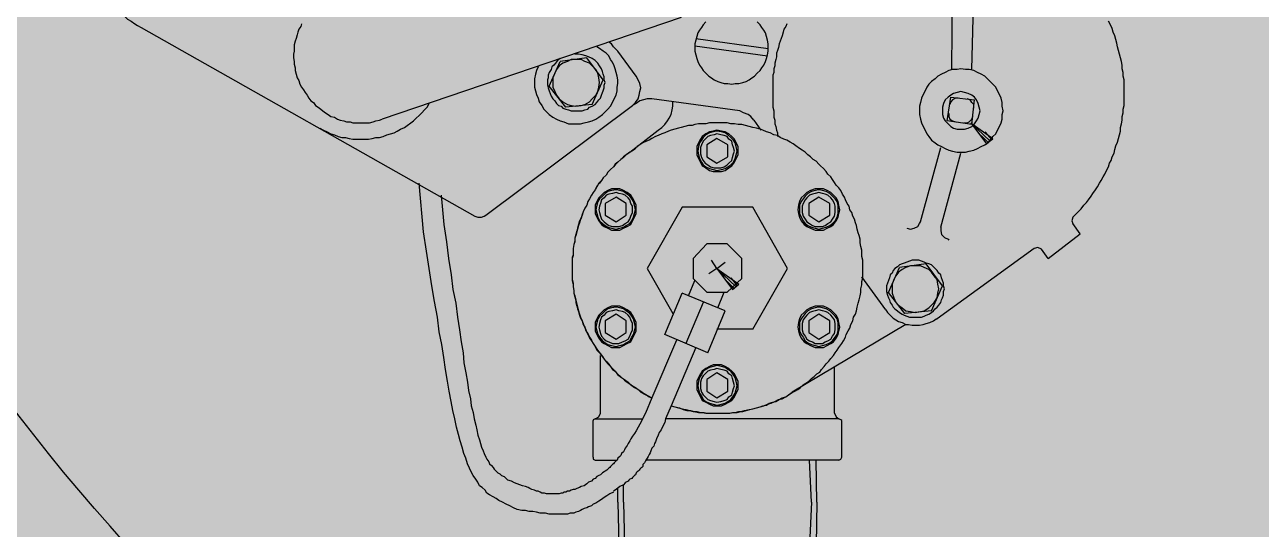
# Model space of a CAD drawing. Header units: millimetres. Extents: x -58335 to 291665, y -66693 to 213307.
# Drawn here: x 190890.7 to 191180.4, y 146300.8 to 146419.1 of the extents above; entities that cross this region are included whole.
import ezdxf

# ---------------------------------------------------------------- set-up
doc = ezdxf.new("R2010")
doc.units = ezdxf.units.MM
doc.header["$LTSCALE"] = 1000
doc.layers.add('X-SITE$0$-MY-녹지', color=254, linetype='Continuous')
doc.layers.add('X-SITE$0$P', color=2, linetype='Continuous')
doc.layers.add('X-SITE$0$A-ETC-기계 NOPLOT', color=163, linetype='Continuous', plot=False)
pattern_1 = [(0, (-29382.5, 14650.24), (317.5, 317.5), [158.75, -476.25]), (90, (-29303.13, 14570.87), (-317.5, 317.5), [158.75, -476.25])]

# ---------------------------------------------------------------- blocks, each defined once
blk = doc.blocks.new('X-SITE$0$240910_L-1F')
at = {"layer": 'X-SITE$0$-MY-녹지'}
h = blk.add_hatch(dxfattribs=at)
h.set_pattern_fill('CROSS', color=256, scale=50, style=2)
h.set_pattern_definition(pattern_1)
edge = h.paths.add_edge_path()
edge.add_arc((65971.07, 168205.25), 1850, 147.2795, 178.45248)
edge.add_line((64121.74, 168255.22), (153371.07, 168255.22))
edge.add_line((153371.07, 168255.22), (153371.07, 125655.26))
edge.add_line((153371.07, 125655.26), (167000, 125655.26))
edge.add_line((167000, 125655.26), (167000, 169179.4))
edge.add_line((167000, 169179.4), (166974.16, 169205.24))
edge.add_line((166974.16, 169205.24), (64414.63, 169205.26))
h = blk.add_hatch(dxfattribs=at)
h.set_pattern_fill('CROSS', color=256, scale=50, style=2)
h.set_pattern_definition(pattern_1)
edge = h.paths.add_edge_path()
edge.add_arc((65971.07, 168205.25), 1850, 147.2795, 157.76624)
edge.add_line((64258.62, 168905.27), (64971.07, 168905.27))
edge.add_line((64971.07, 168905.27), (64971.07, 168255.22))
edge.add_line((64971.07, 168255.22), (153371.07, 168255.22))
edge.add_line((153371.07, 168255.22), (153371.07, 125655.26))
edge.add_line((153371.07, 125655.26), (167000, 125655.26))
edge.add_line((167000, 125655.26), (167000, 169179.4))
edge.add_line((167000, 169179.4), (166974.16, 169205.24))
edge.add_line((166974.16, 169205.24), (64414.63, 169205.26))
blk = doc.blocks.new('X-SITE$0$punp')
at = {"layer": 'X-SITE$0$P', "color": 0, "linetype": 'Continuous'}
for points in [[(922805.92, 135460.16), (922804.72, 135459.27), (922803.83, 135458.67), (922802.93, 135457.77), (922802.04, 135456.88), (922801.14, 135455.69), (922800.25, 135454.79), (922799.35, 135453.9), (922798.46, 135453), (922797.56, 135451.81), (922796.67, 135450.91), (922796.07, 135449.72), (922795.17, 135448.82), (922794.58, 135447.63), (922793.68, 135446.44), (922793.08, 135445.54), (922792.49, 135444.35)], [(922792.49, 135444.35), (922731.02, 135335.73)], [(922793.68, 135392.13), (922792.79, 135392.42), (922791.89, 135393.02), (922791, 135393.32), (922790.1, 135393.62), (922788.91, 135393.92), (922788.01, 135394.21), (922786.82, 135394.51), (922785.92, 135394.51), (922784.73, 135394.51), (922783.83, 135394.81), (922782.64, 135394.81), (922781.45, 135394.51), (922780.55, 135394.51), (922779.36, 135394.21), (922778.46, 135394.21), (922777.27, 135393.92), (922776.08, 135393.62), (922775.18, 135393.02), (922773.99, 135392.72), (922773.09, 135392.13), (922772.2, 135391.53), (922771.3, 135390.93), (922770.41, 135390.34), (922769.51, 135389.74), (922768.62, 135389.14), (922768.02, 135388.25), (922767.12, 135387.65), (922766.53, 135386.75), (922765.93, 135385.86), (922765.33, 135385.26), (922764.74, 135384.37), (922764.14, 135383.47), (922763.54, 135382.58), (922763.24, 135381.38), (922762.65, 135380.49), (922762.35, 135379.59), (922762.05, 135378.4), (922761.75, 135377.5), (922761.75, 135376.31), (922761.45, 135375.41), (922761.45, 135374.22), (922761.45, 135373.33), (922761.45, 135372.13), (922761.45, 135371.24), (922761.45, 135370.04), (922761.75, 135368.85), (922762.05, 135367.95), (922762.35, 135366.76), (922762.65, 135365.87)], [(922759.66, 135386.16), (922759.07, 135384.96), (922758.47, 135383.77), (922757.87, 135382.58), (922757.57, 135381.38), (922756.98, 135380.19), (922756.68, 135379), (922756.68, 135377.8), (922756.38, 135376.61), (922756.08, 135375.41), (922756.08, 135373.92), (922756.08, 135372.73), (922756.08, 135371.54), (922756.08, 135370.34), (922756.38, 135369.15), (922756.68, 135367.95), (922756.68, 135366.76), (922756.98, 135365.57), (922757.57, 135364.37), (922757.87, 135363.18), (922758.17, 135361.99), (922758.77, 135361.09), (922759.37, 135359.9), (922759.96, 135358.7), (922760.56, 135357.81), (922761.45, 135356.62), (922762.05, 135355.72), (922762.95, 135354.83), (922763.84, 135353.93), (922764.74, 135353.03), (922765.63, 135352.14), (922766.53, 135351.24), (922767.72, 135350.65)], [(922795.77, 135268.59), (922762.65, 135365.87)], [(922708.34, 135349.75), (922714.01, 135350.65)], [(922714.01, 135350.65), (922719.68, 135351.54)], [(922719.68, 135351.54), (922725.94, 135352.44)], [(922725.94, 135352.44), (922741.76, 135353.93)], [(922685.06, 135345.87), (922689.24, 135346.47)], [(922689.24, 135346.47), (922693.42, 135347.36)], [(922693.42, 135347.36), (922698.19, 135347.96)], [(922698.19, 135347.96), (922703.27, 135348.86)], [(922703.27, 135348.86), (922708.34, 135349.75)], [(922737.88, 135346.77), (922728.33, 135345.87)], [(922662.38, 135341.7), (922665.07, 135342.29)], [(922665.07, 135342.29), (922667.76, 135342.89)], [(922667.76, 135342.89), (922670.74, 135343.49)], [(922670.74, 135343.49), (922674.02, 135344.08)], [(922674.02, 135344.08), (922677.3, 135344.68)], [(922677.3, 135344.68), (922681.18, 135345.28)], [(922681.18, 135345.28), (922685.06, 135345.87)], [(922702.67, 135341.99), (922698.19, 135341.4)], [(922707.14, 135342.89), (922702.67, 135341.99)], [(922711.92, 135343.49), (922707.14, 135342.89)], [(922717.29, 135344.38), (922711.92, 135343.49)], [(922722.66, 135344.98), (922717.29, 135344.38)], [(922728.33, 135345.87), (922722.66, 135344.98)], [(922648.96, 135337.52), (922650.45, 135338.11)], [(922650.45, 135338.11), (922652.24, 135338.71)], [(922652.24, 135338.71), (922653.73, 135339.31)], [(922653.73, 135339.31), (922655.82, 135339.9)], [(922655.82, 135339.9), (922657.91, 135340.5)], [(922657.91, 135340.5), (922660, 135341.1)], [(922660, 135341.1), (922662.38, 135341.7)], [(922677.01, 135338.11), (922674.32, 135337.82)], [(922679.99, 135338.71), (922677.01, 135338.11)], [(922683.27, 135339.31), (922679.99, 135338.71)], [(922686.55, 135339.61), (922683.27, 135339.31)], [(922690.14, 135340.2), (922686.55, 135339.61)], [(922694.01, 135340.8), (922690.14, 135340.2)], [(922698.19, 135341.4), (922694.01, 135340.8)], [(922642.69, 135333.34), (922643.29, 135334.24)], [(922643.29, 135334.24), (922644.48, 135334.83)], [(922644.48, 135334.83), (922645.37, 135335.43)], [(922645.37, 135335.43), (922646.57, 135336.32)], [(922646.57, 135336.32), (922647.76, 135336.92)], [(922647.76, 135336.92), (922648.96, 135337.52)], [(922657.01, 135333.94), (922655.82, 135333.64)], [(922658.21, 135334.24), (922657.01, 135333.94)], [(922659.7, 135334.83), (922658.21, 135334.24)], [(922661.49, 135335.13), (922659.7, 135334.83)], [(922662.98, 135335.43), (922661.49, 135335.13)], [(922665.07, 135336.03), (922662.98, 135335.43)], [(922667.16, 135336.32), (922665.07, 135336.03)], [(922669.25, 135336.92), (922667.16, 135336.32)], [(922671.63, 135337.22), (922669.25, 135336.92)], [(922674.32, 135337.82), (922671.63, 135337.22)], [(922731.02, 135335.73), (922730.72, 135334.83), (922730.72, 135333.64), (922731.02, 135332.74), (922731.32, 135332.15)], [(922639.71, 135329.76), (922640.3, 135330.95)], [(922640.3, 135330.95), (922640.9, 135331.85)], [(922640.9, 135331.85), (922641.79, 135332.44)], [(922641.79, 135332.44), (922642.69, 135333.34)], [(922649.85, 135330.36), (922649.25, 135329.76)], [(922650.45, 135330.95), (922649.85, 135330.36)], [(922651.04, 135331.25), (922650.45, 135330.95)], [(922651.94, 135331.85), (922651.04, 135331.25)], [(922652.54, 135332.15), (922651.94, 135331.85)], [(922653.73, 135332.74), (922652.54, 135332.15)], [(922654.63, 135333.04), (922653.73, 135332.74)], [(922655.82, 135333.64), (922654.63, 135333.04)], [(922731.32, 135332.15), (922767.12, 135284.4)], [(922637.32, 135325.58), (922637.91, 135326.78)], [(922637.91, 135326.78), (922638.51, 135327.97)], [(922638.51, 135327.97), (922639.11, 135328.86)], [(922639.11, 135328.86), (922639.71, 135329.76)], [(922646.27, 135326.18), (922645.67, 135325.58)], [(922646.57, 135327.07), (922646.27, 135326.18)], [(922647.17, 135327.67), (922646.57, 135327.07)], [(922647.46, 135328.27), (922647.17, 135327.67)], [(922648.06, 135328.86), (922647.46, 135328.27)], [(922648.66, 135329.46), (922648.06, 135328.86)], [(922649.25, 135329.76), (922648.66, 135329.46)], [(922635.23, 135320.51), (922635.53, 135322)], [(922635.53, 135322), (922636.12, 135323.19)], [(922636.12, 135323.19), (922636.72, 135324.39)], [(922636.72, 135324.39), (922637.32, 135325.58)], [(922643.58, 135321.11), (922643.88, 135322)], [(922643.88, 135322), (922644.18, 135322.9)], [(922644.18, 135322.9), (922644.78, 135323.79)], [(922644.78, 135323.79), (922645.08, 135324.98)], [(922645.67, 135325.58), (922645.08, 135324.98)], [(922634.93, 135318.12), (922635.23, 135319.31)], [(922634.93, 135316.93), (922634.93, 135318.12)], [(922635.23, 135319.31), (922635.23, 135320.51)], [(922642.39, 135317.82), (922642.69, 135318.42)], [(922642.69, 135318.42), (922642.99, 135319.31)], [(922642.99, 135319.31), (922643.29, 135320.21)], [(922643.29, 135320.21), (922643.58, 135321.11)], [(922634.33, 135314.54), (922634.63, 135315.73)], [(922634.33, 135313.65), (922634.33, 135314.54)], [(922634.63, 135315.73), (922634.93, 135316.93)], [(922640.9, 135313.94), (922641.2, 135314.54)], [(922640.9, 135313.65), (922640.9, 135313.94)], [(922641.2, 135314.54), (922641.5, 135315.14)], [(922641.5, 135315.73), (922641.79, 135316.33)], [(922641.5, 135315.14), (922641.5, 135315.73)], [(922641.79, 135316.33), (922642.09, 135317.23)], [(922642.09, 135317.23), (922642.39, 135317.82)], [(922779.66, 135315.14), (922778.46, 135315.73), (922777.27, 135316.03), (922775.78, 135316.33), (922774.58, 135316.33), (922773.09, 135316.33), (922771.9, 135316.03), (922770.7, 135315.73), (922769.51, 135315.14), (922768.32, 135314.84), (922767.12, 135313.94), (922765.93, 135313.35), (922765.03, 135312.45), (922764.14, 135311.56), (922763.24, 135310.36), (922762.65, 135309.17), (922762.05, 135307.98), (922761.75, 135306.78), (922761.16, 135305.29), (922761.16, 135304.1), (922761.16, 135302.6), (922761.16, 135301.41), (922761.45, 135300.22), (922761.75, 135298.73), (922762.05, 135297.53), (922762.65, 135296.34), (922763.24, 135295.44), (922764.14, 135294.25), (922765.03, 135293.35), (922765.93, 135292.46), (922766.83, 135291.56), (922768.02, 135290.97), (922769.21, 135290.37), (922770.41, 135289.77), (922771.9, 135289.47), (922773.09, 135289.47), (922774.29, 135289.18), (922775.48, 135289.18), (922776.67, 135289.47), (922777.87, 135289.77), (922779.06, 135290.07), (922779.96, 135290.37), (922781.15, 135290.97), (922782.04, 135291.56), (922783.24, 135292.16), (922784.13, 135293.06), (922784.73, 135293.95), (922785.62, 135295.14), (922786.22, 135296.04)], [(922634.04, 135311.56), (922634.33, 135312.75)], [(922634.04, 135310.66), (922634.04, 135311.56)], [(922634.04, 135310.06), (922634.04, 135310.66)], [(922634.04, 135309.17), (922634.04, 135310.06)], [(922634.33, 135312.75), (922634.33, 135313.65)], [(922640.6, 135312.45), (922640.9, 135313.05)], [(922640.6, 135311.85), (922640.6, 135312.45)], [(922640.6, 135311.56), (922640.6, 135311.85)], [(922640.6, 135310.96), (922640.6, 135311.56)], [(922640.6, 135310.66), (922640.6, 135310.96)], [(922640.6, 135310.06), (922640.6, 135310.66)], [(922640.6, 135309.77), (922640.6, 135310.06)], [(922640.9, 135313.05), (922640.9, 135313.65)], [(922782.34, 135307.98), (922781.75, 135308.87), (922780.85, 135309.47), (922780.25, 135310.06), (922779.66, 135310.66), (922778.76, 135310.96), (922777.87, 135311.56), (922776.97, 135311.85), (922776.08, 135311.85), (922775.48, 135312.15), (922774.58, 135312.15), (922773.69, 135312.15), (922772.79, 135311.85), (922771.9, 135311.56), (922771, 135311.26), (922770.11, 135310.96), (922769.21, 135310.36), (922768.62, 135309.77), (922767.72, 135309.17), (922767.12, 135308.57), (922766.83, 135307.68), (922766.23, 135307.08), (922765.93, 135306.19), (922765.63, 135305.29), (922765.33, 135304.39), (922765.33, 135303.5), (922765.33, 135302.6), (922765.33, 135301.71), (922765.33, 135300.81), (922765.63, 135299.92), (922765.93, 135299.02), (922766.53, 135298.43), (922766.83, 135297.53), (922767.42, 135296.64), (922768.02, 135296.04), (922768.91, 135295.44), (922769.51, 135294.85), (922770.41, 135294.55), (922771.3, 135294.25), (922771.9, 135293.95), (922772.79, 135293.65), (922773.69, 135293.65), (922774.58, 135293.35), (922775.48, 135293.65), (922776.37, 135293.65), (922777.27, 135293.95), (922778.16, 135294.25), (922779.06, 135294.55), (922779.96, 135295.14), (922780.85, 135295.74), (922781.75, 135296.64), (922782.34, 135297.53), (922782.94, 135298.73), (922783.24, 135299.62), (922783.54, 135300.81), (922783.83, 135302.01), (922783.83, 135303.2)], [(922766.53, 135306.19), (922773.39, 135311.56)], [(922766.83, 135302.9), (922767.12, 135301.11), (922767.42, 135299.92), (922768.32, 135298.43), (922769.21, 135297.53), (922770.41, 135296.34), (922771.6, 135295.74), (922773.09, 135295.44), (922774.58, 135295.14), (922776.08, 135295.44), (922777.57, 135295.74), (922778.76, 135296.34), (922779.96, 135297.53), (922780.85, 135298.43), (922781.45, 135299.92), (922782.04, 135301.11), (922782.04, 135302.9), (922782.04, 135304.39), (922781.45, 135305.59), (922780.85, 135307.08), (922779.96, 135308.27), (922778.76, 135309.17), (922777.57, 135309.77), (922776.08, 135310.36), (922774.58, 135310.36), (922773.09, 135310.36), (922771.6, 135309.77), (922770.41, 135309.17), (922769.21, 135308.27), (922768.32, 135307.08), (922767.42, 135305.59), (922767.12, 135304.39), (922766.83, 135302.9)], [(922773.39, 135311.56), (922781.45, 135307.98)], [(922634.04, 135308.27), (922634.04, 135309.17)], [(922634.04, 135307.68), (922634.04, 135308.27)], [(922634.04, 135306.78), (922634.04, 135307.68)], [(922634.04, 135306.19), (922634.04, 135306.78)], [(922634.04, 135305.59), (922634.04, 135306.19)], [(922640.6, 135309.17), (922640.6, 135309.77)], [(922640.6, 135308.57), (922640.6, 135309.17)], [(922640.6, 135308.27), (922640.6, 135308.57)], [(922640.9, 135307.68), (922640.6, 135308.27)], [(922640.9, 135307.08), (922640.9, 135307.68)], [(922641.2, 135306.78), (922640.9, 135307.08)], [(922641.2, 135306.19), (922641.2, 135306.78)], [(922641.5, 135305.59), (922641.2, 135306.19)], [(922767.42, 135297.53), (922766.53, 135306.19)], [(922782.64, 135299.32), (922781.45, 135307.98)], [(922634.33, 135304.69), (922634.04, 135305.59)], [(922634.33, 135304.1), (922634.33, 135304.69)], [(922634.33, 135303.5), (922634.33, 135304.1)], [(922634.63, 135302.9), (922634.33, 135303.5)], [(922634.93, 135302.01), (922634.63, 135302.9)], [(922635.23, 135301.41), (922634.93, 135302.01)], [(922641.5, 135304.99), (922641.5, 135305.59)], [(922641.79, 135304.39), (922641.5, 135304.99)], [(922642.09, 135303.8), (922641.79, 135304.39)], [(922642.09, 135303.2), (922642.09, 135303.8)], [(922642.39, 135302.6), (922642.09, 135303.2)], [(922642.69, 135301.71), (922642.39, 135302.6)], [(922669.25, 135271.87), (922668.95, 135270.68), (922668.65, 135269.48), (922668.35, 135268.29), (922668.05, 135267.09), (922667.76, 135265.9), (922667.46, 135264.71), (922667.46, 135263.51), (922667.16, 135262.32), (922667.16, 135261.13), (922666.86, 135260.23), (922666.86, 135259.04), (922666.86, 135257.84), (922666.86, 135256.65), (922666.86, 135255.46), (922666.86, 135254.26), (922666.86, 135253.07), (922667.16, 135251.88), (922667.16, 135250.98), (922667.46, 135249.79), (922667.46, 135248.59), (922667.76, 135247.4), (922668.05, 135246.21), (922668.35, 135245.31), (922668.65, 135244.12), (922668.95, 135242.92), (922669.25, 135242.03), (922669.55, 135240.83), (922670.14, 135239.94), (922670.44, 135238.75), (922670.74, 135237.85), (922671.34, 135236.66), (922671.93, 135235.76), (922672.23, 135234.57), (922672.83, 135233.67), (922673.42, 135232.78), (922674.02, 135231.58), (922674.62, 135230.69), (922675.22, 135229.79), (922676.11, 135228.9), (922676.71, 135228), (922677.3, 135227.11), (922678.2, 135226.21), (922678.8, 135225.32), (922679.69, 135224.42), (922680.29, 135223.53), (922681.18, 135222.93), (922682.08, 135222.04), (922682.97, 135221.44), (922683.87, 135220.54), (922684.76, 135219.95), (922685.66, 135219.05), (922686.55, 135218.45), (922687.45, 135217.86), (922688.34, 135217.26), (922689.54, 135216.37), (922690.43, 135215.77), (922691.63, 135215.17), (922692.52, 135214.87), (922693.72, 135214.28), (922694.61, 135213.68), (922695.81, 135213.38), (922697, 135212.78), (922698.19, 135212.49), (922699.09, 135211.89), (922700.28, 135211.59), (922701.47, 135211.29), (922702.67, 135210.99), (922703.86, 135210.7), (922705.06, 135210.4), (922706.25, 135210.1), (922707.44, 135210.1), (922708.64, 135209.8), (922709.83, 135209.8), (922711.02, 135209.5), (922711.92, 135209.5), (922713.11, 135209.5), (922714.31, 135209.5), (922715.5, 135209.5), (922716.69, 135209.5), (922717.89, 135209.8), (922719.08, 135209.8), (922719.98, 135209.8), (922721.17, 135210.1), (922722.36, 135210.4), (922723.56, 135210.4), (922724.75, 135210.7), (922725.65, 135210.99), (922726.84, 135211.29), (922728.03, 135211.59), (922728.93, 135211.89), (922730.12, 135212.19), (922731.02, 135212.78), (922732.21, 135213.08), (922733.11, 135213.68), (922734.3, 135213.98), (922735.19, 135214.58), (922736.39, 135215.17), (922737.28, 135215.47), (922738.18, 135216.07), (922739.37, 135216.66), (922740.27, 135217.26), (922741.16, 135218.16), (922742.06, 135218.75), (922742.95, 135219.35), (922743.85, 135219.95), (922744.74, 135220.84), (922745.64, 135221.44), (922746.53, 135222.33), (922747.43, 135223.23), (922748.03, 135223.83), (922748.92, 135224.72), (922749.52, 135225.62), (922750.41, 135226.51), (922751.01, 135227.41), (922751.91, 135228.3), (922752.5, 135229.2), (922753.1, 135230.09), (922753.99, 135231.29), (922754.59, 135232.18), (922755.19, 135233.08), (922755.78, 135234.27), (922756.08, 135235.16), (922756.68, 135236.36), (922757.28, 135237.25), (922757.57, 135238.45), (922758.17, 135239.64), (922758.47, 135240.83), (922759.07, 135242.03), (922759.37, 135242.92), (922759.66, 135244.12), (922759.96, 135245.31), (922760.26, 135246.5), (922760.56, 135247.7), (922760.86, 135248.89), (922760.86, 135250.09), (922761.16, 135251.28), (922761.16, 135252.47), (922761.45, 135253.67), (922761.45, 135254.86), (922761.45, 135256.05), (922761.45, 135256.95), (922761.45, 135258.14), (922761.45, 135259.34), (922761.16, 135260.53), (922761.16, 135261.72), (922761.16, 135262.92), (922760.86, 135264.11), (922760.56, 135265.01), (922760.56, 135266.2), (922760.26, 135267.39), (922759.96, 135268.59), (922759.66, 135269.48), (922759.37, 135270.68), (922759.07, 135271.87), (922758.77, 135272.76), (922758.17, 135273.96), (922757.87, 135274.85), (922757.28, 135276.05), (922756.98, 135276.94), (922756.38, 135278.14), (922755.78, 135279.03), (922755.49, 135279.93), (922754.89, 135281.12), (922754.29, 135282.01), (922753.7, 135282.91), (922752.8, 135283.8), (922752.2, 135284.7), (922751.61, 135285.6), (922751.01, 135286.49), (922750.11, 135287.39), (922749.52, 135288.28), (922748.62, 135289.18), (922747.73, 135290.07), (922747.13, 135290.67), (922746.24, 135291.56), (922745.34, 135292.46), (922744.44, 135293.06), (922743.55, 135293.95), (922742.65, 135294.55), (922741.76, 135295.14), (922740.86, 135296.04), (922739.67, 135296.64), (922738.78, 135297.23), (922737.88, 135297.83), (922736.69, 135298.43), (922735.79, 135299.02), (922734.6, 135299.32), (922733.7, 135299.92), (922732.51, 135300.52), (922731.32, 135300.81), (922730.12, 135301.41), (922728.93, 135301.71), (922728.03, 135302.01), (922726.84, 135302.31), (922725.94, 135302.6), (922724.75, 135302.9), (922723.86, 135303.2), (922722.66, 135303.2), (922721.77, 135303.5), (922720.57, 135303.8), (922719.68, 135303.8), (922718.48, 135303.8), (922717.59, 135304.1), (922716.39, 135304.1), (922715.2, 135304.1), (922714.31, 135304.1), (922713.11, 135304.1), (922712.22, 135304.1), (922711.02, 135304.1), (922710.13, 135304.1), (922708.93, 135303.8), (922708.04, 135303.8), (922706.85, 135303.5), (922705.95, 135303.5), (922705.06, 135303.2), (922703.86, 135302.9), (922702.97, 135302.9), (922701.77, 135302.6), (922700.88, 135302.31), (922699.98, 135302.01), (922698.79, 135301.71), (922697.89, 135301.41), (922697, 135300.81), (922696.1, 135300.52), (922695.21, 135300.22), (922694.01, 135299.62), (922693.12, 135299.32), (922692.22, 135298.73), (922691.33, 135298.43), (922690.43, 135297.83), (922689.54, 135297.23), (922688.64, 135296.64), (922687.75, 135296.04), (922686.85, 135295.44), (922686.26, 135294.85), (922685.36, 135294.25), (922684.47, 135293.65), (922683.57, 135293.06), (922682.97, 135292.46), (922682.08, 135291.56), (922681.18, 135290.97), (922680.59, 135290.07), (922679.69, 135289.47), (922679.09, 135288.58), (922678.5, 135287.98), (922677.6, 135287.09), (922677.01, 135286.19), (922676.41, 135285.3), (922675.81, 135284.4), (922675.22, 135283.51), (922674.62, 135282.61), (922674.02, 135281.72), (922673.42, 135280.82), (922672.83, 135279.93), (922672.23, 135279.03), (922671.93, 135278.14)], [(922751.91, 135285.3), (922751.01, 135286.49), (922750.41, 135287.39), (922749.52, 135288.28), (922748.62, 135289.18), (922748.03, 135290.07), (922747.13, 135290.67), (922746.24, 135291.56), (922745.34, 135292.46), (922744.44, 135293.06), (922743.55, 135293.95), (922742.65, 135294.55), (922741.76, 135295.44), (922740.57, 135296.04), (922739.67, 135296.64), (922738.78, 135297.23), (922737.88, 135297.83), (922736.69, 135298.43), (922735.79, 135299.02), (922734.6, 135299.32), (922733.7, 135299.92), (922732.51, 135300.52), (922731.61, 135300.81), (922730.42, 135301.11), (922729.52, 135301.71), (922728.33, 135302.01), (922727.14, 135302.31), (922726.24, 135302.6), (922725.05, 135302.9), (922723.86, 135303.2), (922722.96, 135303.2), (922721.77, 135303.5), (922720.57, 135303.8), (922719.38, 135303.8), (922718.19, 135303.8), (922717.29, 135304.1), (922716.1, 135304.1), (922714.9, 135304.1), (922713.71, 135304.1), (922712.52, 135304.1), (922711.62, 135304.1), (922710.43, 135304.1), (922709.23, 135303.8), (922708.04, 135303.8), (922706.85, 135303.5), (922705.95, 135303.5), (922704.76, 135303.2), (922703.56, 135302.9), (922702.37, 135302.6), (922701.47, 135302.31), (922700.28, 135302.01), (922699.09, 135301.71), (922698.19, 135301.41), (922697, 135300.81), (922695.81, 135300.52), (922694.91, 135299.92), (922693.72, 135299.62), (922692.82, 135299.02), (922691.63, 135298.43), (922690.73, 135297.83), (922689.54, 135297.23), (922688.64, 135296.64), (922687.45, 135296.04), (922686.55, 135295.14), (922685.66, 135294.55), (922684.47, 135293.65), (922683.57, 135292.76), (922682.38, 135291.86), (922681.48, 135290.97), (922680.59, 135290.07), (922679.39, 135289.18), (922678.5, 135287.98), (922677.9, 135287.09), (922677.01, 135285.89), (922676.11, 135285), (922675.22, 135283.8), (922674.62, 135282.61), (922673.72, 135281.72), (922673.13, 135280.52), (922672.53, 135279.33), (922671.93, 135278.14)], [(922635.53, 135300.81), (922635.23, 135301.41)], [(922635.83, 135300.22), (922635.53, 135300.81)], [(922636.12, 135299.32), (922635.83, 135300.22)], [(922636.42, 135298.73), (922636.12, 135299.32)], [(922636.72, 135297.83), (922636.42, 135298.73)], [(922637.32, 135297.23), (922636.72, 135297.83)], [(922642.99, 135301.11), (922642.69, 135301.71)], [(922643.29, 135300.22), (922642.99, 135301.11)], [(922643.88, 135299.32), (922643.29, 135300.22)], [(922644.48, 135298.73), (922643.88, 135299.32)], [(922644.78, 135297.83), (922644.48, 135298.73)], [(922645.37, 135297.23), (922644.78, 135297.83)], [(922775.48, 135293.95), (922782.64, 135299.32)], [(922637.62, 135296.34), (922637.32, 135297.23)], [(922638.21, 135295.44), (922637.62, 135296.34)], [(922638.81, 135294.55), (922638.21, 135295.44)], [(922639.41, 135293.65), (922638.81, 135294.55)], [(922645.67, 135296.64), (922645.37, 135297.23)], [(922646.27, 135296.04), (922645.67, 135296.64)], [(922646.57, 135295.44), (922646.27, 135296.04)], [(922646.87, 135294.85), (922646.57, 135295.44)], [(922647.46, 135294.25), (922646.87, 135294.85)], [(922647.76, 135293.65), (922647.46, 135294.25)], [(922652.54, 135297.23), (922651.94, 135297.23), (922651.64, 135296.64)], [(922651.64, 135296.64), (922651.64, 135289.47)], [(922652.54, 135297.23), (922664.47, 135297.23)], [(922665.07, 135296.64), (922664.77, 135297.23), (922664.47, 135297.23)], [(922665.07, 135296.64), (922665.67, 135295.44), (922666.86, 135294.85)], [(922665.07, 135296.64), (922665.07, 135281.12)], [(922666.86, 135294.85), (922685.66, 135294.85)], [(922688.34, 135289.77), (922688.34, 135288.58), (922688.94, 135287.39), (922689.54, 135286.19), (922690.14, 135285), (922691.33, 135284.4), (922692.52, 135283.8), (922693.72, 135283.21), (922694.91, 135283.21), (922696.4, 135283.21), (922697.6, 135283.8), (922698.79, 135284.4), (922699.68, 135285), (922700.58, 135286.19), (922701.18, 135287.39), (922701.77, 135288.58), (922701.77, 135289.77), (922701.77, 135291.26), (922701.18, 135292.46), (922700.58, 135293.65), (922699.68, 135294.55), (922698.79, 135295.44), (922697.6, 135296.04), (922696.4, 135296.64), (922694.91, 135296.64), (922693.72, 135296.64), (922692.52, 135296.04), (922691.33, 135295.44), (922690.14, 135294.55), (922689.54, 135293.65), (922688.94, 135292.46), (922688.34, 135291.26), (922688.34, 135289.77)], [(922688.64, 135289.77), (922688.94, 135288.58), (922689.24, 135287.39), (922689.84, 135286.49), (922690.43, 135285.3), (922691.63, 135284.7), (922692.52, 135284.1), (922693.72, 135283.8), (922694.91, 135283.51), (922696.4, 135283.8), (922697.6, 135284.1), (922698.49, 135284.7), (922699.39, 135285.3), (922700.28, 135286.49), (922700.88, 135287.39), (922701.18, 135288.58), (922701.47, 135289.77), (922701.18, 135291.26), (922700.88, 135292.46), (922700.28, 135293.35), (922699.39, 135294.25), (922698.49, 135295.14), (922697.6, 135295.74), (922696.4, 135296.04), (922694.91, 135296.34), (922693.72, 135296.04), (922692.52, 135295.74), (922691.63, 135295.14), (922690.43, 135294.25), (922689.84, 135293.35), (922689.24, 135292.46), (922688.94, 135291.26), (922688.64, 135289.77)], [(922689.54, 135289.77), (922689.54, 135288.88), (922690.14, 135287.68), (922690.43, 135286.79), (922691.03, 135285.89), (922691.93, 135285.3), (922692.82, 135285), (922694.01, 135284.4), (922694.91, 135284.4), (922696.1, 135284.4), (922697.3, 135285), (922698.19, 135285.3), (922698.79, 135285.89), (922699.68, 135286.79), (922699.98, 135287.68), (922700.28, 135288.88), (922700.58, 135289.77), (922700.28, 135290.97), (922699.98, 135292.16), (922699.68, 135293.06), (922698.79, 135293.65), (922698.19, 135294.55), (922697.3, 135294.85), (922696.1, 135295.14), (922694.91, 135295.44), (922694.01, 135295.14), (922692.82, 135294.85), (922691.93, 135294.55), (922691.03, 135293.65), (922690.43, 135293.06), (922690.14, 135292.16), (922689.54, 135290.97), (922689.54, 135289.77)], [(922726.54, 135289.77), (922726.54, 135288.58), (922727.14, 135287.39), (922727.73, 135286.19), (922728.33, 135285), (922729.52, 135284.4), (922730.72, 135283.8), (922731.91, 135283.21), (922733.11, 135283.21), (922734.6, 135283.21), (922735.79, 135283.8), (922736.98, 135284.4), (922737.88, 135285), (922738.78, 135286.19), (922739.37, 135287.39), (922739.97, 135288.58), (922739.97, 135289.77), (922739.97, 135291.26), (922739.37, 135292.46), (922738.78, 135293.65), (922737.88, 135294.55), (922736.98, 135295.44), (922735.79, 135296.04), (922734.6, 135296.64), (922733.11, 135296.64), (922731.91, 135296.64), (922730.72, 135296.04), (922729.52, 135295.44), (922728.33, 135294.55), (922727.73, 135293.65), (922727.14, 135292.46), (922726.54, 135291.26), (922726.54, 135289.77)], [(922726.84, 135289.77), (922727.14, 135288.58), (922727.44, 135287.39), (922728.03, 135286.49), (922728.63, 135285.3), (922729.52, 135284.7), (922730.72, 135284.1), (922731.91, 135283.8), (922733.11, 135283.51), (922734.6, 135283.8), (922735.79, 135284.1), (922736.69, 135284.7), (922737.58, 135285.3), (922738.48, 135286.49), (922739.07, 135287.39), (922739.37, 135288.58), (922739.67, 135289.77), (922739.37, 135291.26), (922739.07, 135292.46), (922738.48, 135293.35), (922737.58, 135294.25), (922736.69, 135295.14), (922735.79, 135295.74), (922734.6, 135296.04), (922733.11, 135296.34), (922731.91, 135296.04), (922730.72, 135295.74), (922729.52, 135295.14), (922728.63, 135294.25), (922728.03, 135293.35), (922727.44, 135292.46), (922727.14, 135291.26), (922726.84, 135289.77)], [(922727.73, 135289.77), (922727.73, 135288.88), (922728.03, 135287.68), (922728.63, 135286.79), (922729.23, 135285.89), (922730.12, 135285.3), (922731.02, 135285), (922732.21, 135284.4), (922733.11, 135284.4), (922734.3, 135284.4), (922735.19, 135285), (922736.39, 135285.3), (922736.98, 135285.89), (922737.88, 135286.79), (922738.18, 135287.68), (922738.48, 135288.88), (922738.78, 135289.77), (922738.48, 135290.97), (922738.18, 135292.16), (922737.88, 135293.06), (922736.98, 135293.65), (922736.39, 135294.55), (922735.19, 135294.85), (922734.3, 135295.14), (922733.11, 135295.44), (922732.21, 135295.14), (922731.02, 135294.85), (922730.12, 135294.55), (922729.23, 135293.65), (922728.63, 135293.06), (922728.03, 135292.16), (922727.73, 135290.97), (922727.73, 135289.77)], [(922767.42, 135297.53), (922775.48, 135293.95)], [(922640, 135292.76), (922639.41, 135293.65)], [(922640.6, 135291.86), (922640, 135292.76)], [(922641.2, 135290.67), (922640.6, 135291.86)], [(922642.09, 135289.77), (922641.5, 135290.67)], [(922642.99, 135288.58), (922642.09, 135289.77)], [(922648.06, 135293.35), (922647.76, 135293.65)], [(922648.36, 135292.76), (922648.06, 135293.35)], [(922648.96, 135292.16), (922648.36, 135292.76)], [(922649.25, 135291.86), (922648.96, 135292.16)], [(922649.55, 135291.56), (922649.25, 135291.86)], [(922650.15, 135290.97), (922649.55, 135291.56)], [(922650.45, 135290.67), (922650.15, 135290.97)], [(922650.75, 135290.37), (922650.45, 135290.67)], [(922651.34, 135289.77), (922650.75, 135290.37)], [(922651.64, 135289.47), (922651.34, 135289.77)], [(922693.12, 135293.35), (922691.03, 135289.77)], [(922691.03, 135289.77), (922693.12, 135286.49)], [(922697, 135293.35), (922693.12, 135293.35)], [(922699.09, 135289.77), (922697, 135293.35)], [(922697, 135286.49), (922699.09, 135289.77)], [(922731.32, 135293.35), (922729.23, 135289.77)], [(922729.23, 135289.77), (922731.32, 135286.49)], [(922735.19, 135293.35), (922731.32, 135293.35)], [(922737.28, 135289.77), (922735.19, 135293.35)], [(922735.19, 135286.49), (922737.28, 135289.77)], [(922784.73, 135289.18), (922785.62, 135290.07), (922786.22, 135290.67), (922787.12, 135291.26), (922787.71, 135292.16)], [(922637.91, 135289.18), (922624.19, 135288.88)], [(922637.91, 135287.39), (922624.19, 135287.09)], [(922637.91, 135289.18), (922642.39, 135289.18)], [(922637.91, 135287.39), (922643.58, 135287.39)], [(922643.58, 135287.39), (922642.99, 135288.58)], [(922644.18, 135286.79), (922643.58, 135287.39)], [(922644.48, 135286.49), (922644.18, 135286.79)], [(922644.78, 135285.89), (922644.48, 135286.49)], [(922645.08, 135285.6), (922644.78, 135285.89)], [(922652.24, 135289.18), (922651.64, 135289.47)], [(922652.83, 135288.58), (922652.24, 135289.18)], [(922653.13, 135288.28), (922652.83, 135288.58)], [(922653.73, 135287.98), (922653.13, 135288.28)], [(922654.33, 135287.39), (922653.73, 135287.98)], [(922654.92, 135287.09), (922654.33, 135287.39)], [(922655.52, 135286.79), (922654.92, 135287.09)], [(922656.42, 135286.19), (922655.52, 135286.79)], [(922657.01, 135285.89), (922656.42, 135286.19)], [(922657.91, 135285.3), (922657.01, 135285.89)], [(922693.12, 135286.49), (922697, 135286.49)], [(922731.32, 135286.49), (922735.19, 135286.49)], [(922776.67, 135283.21), (922784.73, 135289.18)], [(922645.37, 135285.3), (922645.08, 135285.6)], [(922645.67, 135284.7), (922645.37, 135285.3)], [(922645.97, 135284.4), (922645.67, 135284.7)], [(922646.27, 135284.1), (922645.97, 135284.4)], [(922646.57, 135283.8), (922646.27, 135284.1)], [(922646.87, 135283.51), (922646.57, 135283.8)], [(922647.46, 135283.21), (922646.87, 135283.51)], [(922647.76, 135282.91), (922647.46, 135283.21)], [(922648.06, 135282.61), (922647.76, 135282.91)], [(922648.36, 135282.31), (922648.06, 135282.61)], [(922648.66, 135282.01), (922648.36, 135282.31)], [(922648.96, 135281.72), (922648.66, 135282.01)], [(922649.25, 135281.42), (922648.96, 135281.72)], [(922658.5, 135285), (922657.91, 135285.3)], [(922659.4, 135284.4), (922658.5, 135285)], [(922660.29, 135283.8), (922659.4, 135284.4)], [(922661.19, 135283.21), (922660.29, 135283.8)], [(922662.38, 135282.61), (922661.19, 135283.21)], [(922663.28, 135282.01), (922662.38, 135282.61)], [(922664.47, 135281.42), (922663.28, 135282.01)], [(922751.91, 135285.3), (922759.07, 135276.05)], [(922767.12, 135284.4), (922768.02, 135283.51), (922769.21, 135282.61), (922770.41, 135282.31), (922771.6, 135282.01), (922772.79, 135281.72), (922774.29, 135282.01), (922775.48, 135282.61), (922776.67, 135283.21)], [(922767.72, 135283.21), (922767.12, 135284.4)], [(922769.21, 135278.14), (922769.21, 135279.63), (922768.91, 135280.82), (922768.62, 135282.01), (922767.72, 135283.21)], [(922649.55, 135281.12), (922649.25, 135281.42)], [(922650.15, 135281.12), (922649.55, 135281.12)], [(922650.45, 135280.82), (922650.15, 135281.12)], [(922650.75, 135280.52), (922650.45, 135280.82)], [(922651.34, 135280.22), (922650.75, 135280.52)], [(922651.94, 135279.93), (922651.34, 135280.22)], [(922651.64, 135217.26), (922651.64, 135279.93)], [(922652.24, 135279.63), (922651.94, 135279.93)], [(922652.83, 135279.33), (922652.24, 135279.63)], [(922653.43, 135279.03), (922652.83, 135279.33)], [(922654.03, 135278.73), (922653.43, 135279.03)], [(922654.63, 135278.43), (922654.03, 135278.73)], [(922655.52, 135278.14), (922654.63, 135278.43)], [(922656.12, 135277.54), (922655.52, 135278.14)], [(922665.67, 135280.82), (922664.47, 135281.42)], [(922666.86, 135280.22), (922665.67, 135280.82)], [(922671.93, 135278.14), (922666.86, 135280.22)], [(922690.73, 135270.08), (922671.93, 135278.14)], [(922714.01, 135279.63), (922699.39, 135271.27)], [(922734, 135268.29), (922714.01, 135279.63)], [(922765.33, 135249.49), (922769.21, 135278.14)], [(922657.01, 135277.24), (922656.12, 135277.54)], [(922657.61, 135276.94), (922657.01, 135277.24)], [(922658.5, 135276.64), (922657.61, 135276.94)], [(922659.7, 135276.05), (922658.5, 135276.64)], [(922660.59, 135275.75), (922659.7, 135276.05)], [(922661.49, 135275.15), (922660.59, 135275.75)], [(922662.68, 135274.55), (922661.49, 135275.15)], [(922663.88, 135273.96), (922662.68, 135274.55)], [(922665.07, 135273.66), (922663.88, 135273.96)], [(922665.07, 135217.26), (922665.07, 135273.66)], [(922669.25, 135271.87), (922665.07, 135273.66)], [(922686.55, 135259.93), (922692.52, 135273.96)], [(922692.52, 135273.96), (922705.95, 135268.29)], [(922759.07, 135276.05), (922759.96, 135274.85), (922760.86, 135273.96), (922762.05, 135273.06), (922762.95, 135272.47), (922764.14, 135271.87), (922765.63, 135271.57), (922766.83, 135271.27), (922768.32, 135271.27)], [(922669.25, 135271.87), (922668.95, 135270.68), (922668.65, 135269.18), (922668.05, 135267.99), (922667.76, 135266.8), (922667.76, 135265.6), (922667.46, 135264.41), (922667.16, 135262.92), (922667.16, 135261.72), (922666.86, 135260.53), (922666.86, 135259.34), (922666.86, 135257.84), (922666.86, 135256.65), (922666.86, 135255.46), (922666.86, 135254.26), (922666.86, 135252.77), (922667.16, 135251.58), (922667.16, 135250.38), (922667.46, 135249.19), (922667.76, 135248), (922668.05, 135246.5), (922668.35, 135245.31), (922668.65, 135244.12), (922668.95, 135242.92), (922669.25, 135241.73), (922669.84, 135240.54), (922670.14, 135239.34), (922670.74, 135238.15), (922671.34, 135236.96), (922671.63, 135235.76), (922672.23, 135234.57), (922672.83, 135233.67), (922673.72, 135232.48)], [(922688.34, 135263.81), (922669.25, 135271.87)], [(922702.97, 135261.42), (922689.54, 135267.09)], [(922700.28, 135254.26), (922705.95, 135268.29)], [(922705.06, 135266.2), (922710.13, 135264.11)], [(922734, 135245.31), (922734, 135268.29)], [(922669.25, 135256.95), (922669.25, 135255.46), (922669.84, 135254.26), (922670.44, 135253.07), (922671.04, 135252.17), (922672.23, 135251.28), (922673.42, 135250.68), (922674.62, 135250.09), (922675.81, 135250.09), (922677.3, 135250.09), (922678.5, 135250.68), (922679.69, 135251.28), (922680.59, 135252.17), (922681.48, 135253.07), (922682.08, 135254.26), (922682.68, 135255.46), (922682.68, 135256.95), (922682.68, 135258.14), (922682.08, 135259.34), (922681.48, 135260.53), (922680.59, 135261.72), (922679.69, 135262.32), (922678.5, 135262.92), (922677.3, 135263.51), (922675.81, 135263.51), (922674.62, 135263.51), (922673.42, 135262.92), (922672.23, 135262.32), (922671.04, 135261.72), (922670.44, 135260.53), (922669.84, 135259.34), (922669.25, 135258.14), (922669.25, 135256.95)], [(922669.55, 135256.95), (922669.84, 135255.46), (922670.14, 135254.26), (922670.74, 135253.37), (922671.34, 135252.47), (922672.53, 135251.58), (922673.42, 135250.98), (922674.62, 135250.68), (922675.81, 135250.38), (922677.3, 135250.68), (922678.5, 135250.98), (922679.39, 135251.58), (922680.59, 135252.47), (922681.18, 135253.37), (922681.78, 135254.26), (922682.08, 135255.46), (922682.38, 135256.95), (922682.08, 135258.14), (922681.78, 135259.34), (922681.18, 135260.53), (922680.59, 135261.42), (922679.39, 135262.02), (922678.5, 135262.62), (922677.3, 135262.92), (922675.81, 135263.21), (922674.62, 135262.92), (922673.42, 135262.62), (922672.53, 135262.02), (922671.34, 135261.42), (922670.74, 135260.53), (922670.14, 135259.34), (922669.84, 135258.14), (922669.55, 135256.95)], [(922670.44, 135256.95), (922670.74, 135255.75), (922671.04, 135254.56), (922671.34, 135253.67), (922672.23, 135253.07), (922672.83, 135252.17), (922673.72, 135251.88), (922674.92, 135251.58), (922675.81, 135251.28), (922677.01, 135251.58), (922678.2, 135251.88), (922679.09, 135252.17), (922679.69, 135253.07), (922680.59, 135253.67), (922680.88, 135254.56), (922681.18, 135255.75), (922681.48, 135256.95), (922681.18, 135257.84), (922680.88, 135259.04), (922680.59, 135259.93), (922679.69, 135260.83), (922679.09, 135261.42), (922678.2, 135262.02), (922677.01, 135262.32), (922675.81, 135262.32), (922674.92, 135262.32), (922673.72, 135262.02), (922672.83, 135261.42), (922672.23, 135260.83), (922671.34, 135259.93), (922671.04, 135259.04), (922670.74, 135257.84), (922670.44, 135256.95)], [(922706.25, 135260.23), (922710.73, 135264.71)], [(922717.29, 135264.71), (922710.73, 135264.71)], [(922722.06, 135260.23), (922717.29, 135264.71)], [(922745.64, 135256.95), (922745.64, 135255.46), (922745.94, 135254.26), (922746.83, 135253.07), (922747.43, 135252.17), (922748.62, 135251.28), (922749.82, 135250.68), (922751.01, 135250.09), (922752.2, 135250.09), (922753.7, 135250.09), (922754.89, 135250.68), (922756.08, 135251.28), (922756.98, 135252.17), (922757.87, 135253.07), (922758.47, 135254.26), (922758.77, 135255.46), (922759.07, 135256.95), (922758.77, 135258.14), (922758.47, 135259.34), (922757.87, 135260.53), (922756.98, 135261.72), (922756.08, 135262.32), (922754.89, 135262.92), (922753.7, 135263.51), (922752.2, 135263.51), (922751.01, 135263.51), (922749.82, 135262.92), (922748.62, 135262.32), (922747.43, 135261.72), (922746.83, 135260.53), (922745.94, 135259.34), (922745.64, 135258.14), (922745.64, 135256.95)], [(922745.94, 135256.95), (922746.24, 135255.46), (922746.53, 135254.26), (922747.13, 135253.37), (922747.73, 135252.47), (922748.62, 135251.58), (922749.82, 135250.98), (922751.01, 135250.68), (922752.2, 135250.38), (922753.7, 135250.68), (922754.89, 135250.98), (922755.78, 135251.58), (922756.68, 135252.47), (922757.57, 135253.37), (922758.17, 135254.26), (922758.47, 135255.46), (922758.77, 135256.95), (922758.47, 135258.14), (922758.17, 135259.34), (922757.57, 135260.53), (922756.68, 135261.42), (922755.78, 135262.02), (922754.89, 135262.62), (922753.7, 135262.92), (922752.2, 135263.21), (922751.01, 135262.92), (922749.82, 135262.62), (922748.62, 135262.02), (922747.73, 135261.42), (922747.13, 135260.53), (922746.53, 135259.34), (922746.24, 135258.14), (922745.94, 135256.95)], [(922746.83, 135256.95), (922746.83, 135255.75), (922747.13, 135254.56), (922747.73, 135253.67), (922748.32, 135253.07), (922749.22, 135252.17), (922750.11, 135251.88), (922751.31, 135251.58), (922752.2, 135251.28), (922753.4, 135251.58), (922754.29, 135251.88), (922755.49, 135252.17), (922756.08, 135253.07), (922756.98, 135253.67), (922757.28, 135254.56), (922757.57, 135255.75), (922757.87, 135256.95), (922757.57, 135257.84), (922757.28, 135259.04), (922756.98, 135259.93), (922756.08, 135260.83), (922755.49, 135261.42), (922754.29, 135262.02), (922753.4, 135262.32), (922752.2, 135262.32), (922751.31, 135262.32), (922750.11, 135262.02), (922749.22, 135261.42), (922748.32, 135260.83), (922747.73, 135259.93), (922747.13, 135259.04), (922746.83, 135257.84), (922746.83, 135256.95)], [(922773.99, 135252.17), (922774.29, 135250.98), (922774.29, 135249.79), (922774.58, 135248.59), (922774.88, 135247.4), (922775.48, 135246.5), (922776.08, 135245.61), (922776.67, 135244.71), (922777.57, 135243.82), (922778.46, 135242.92), (922779.36, 135242.33), (922780.25, 135241.73), (922781.45, 135241.13), (922782.34, 135240.83), (922783.54, 135240.54), (922784.73, 135240.24), (922785.92, 135240.24), (922787.12, 135240.24), (922788.31, 135240.54), (922789.5, 135240.83), (922790.7, 135241.13), (922791.59, 135241.73), (922792.49, 135242.33), (922793.38, 135242.92), (922794.28, 135243.82)], [(922794.28, 135260.53), (922793.38, 135261.42), (922792.49, 135262.02), (922791.59, 135262.62), (922790.7, 135263.21), (922789.5, 135263.51), (922788.31, 135263.81), (922787.12, 135264.11), (922785.92, 135264.11), (922784.73, 135264.11), (922783.54, 135263.81), (922782.34, 135263.51), (922781.45, 135263.21), (922780.25, 135262.62), (922779.36, 135262.02), (922778.46, 135261.42), (922777.57, 135260.53), (922776.67, 135259.63), (922776.08, 135258.74), (922775.48, 135257.84), (922774.88, 135256.65), (922774.58, 135255.75), (922774.29, 135254.56), (922774.29, 135253.37), (922773.99, 135252.17)], [(922786.52, 135264.11), (922783.24, 135240.54)], [(922788.91, 135263.81), (922785.62, 135240.24)], [(922674.02, 135260.23), (922671.93, 135256.95)], [(922677.9, 135260.23), (922674.02, 135260.23)], [(922679.99, 135256.95), (922677.9, 135260.23)], [(922686.55, 135259.93), (922700.28, 135254.26)], [(922706.25, 135260.23), (922706.25, 135253.67)], [(922714.01, 135256.95), (922712.22, 135259.63)], [(922714.01, 135256.95), (922716.69, 135258.74)], [(922722.06, 135253.67), (922722.06, 135260.23)], [(922750.41, 135260.23), (922748.32, 135256.95)], [(922754.29, 135260.23), (922750.41, 135260.23)], [(922756.38, 135256.95), (922754.29, 135260.23)], [(922671.93, 135256.95), (922674.02, 135253.37)], [(922677.9, 135253.37), (922679.99, 135256.95)], [(922694.31, 135245.31), (922694.31, 135256.95)], [(922701.18, 135256.65), (922706.25, 135254.56)], [(922710.73, 135248.89), (922706.25, 135253.67)], [(922714.01, 135256.95), (922707.14, 135251.88)], [(922709.83, 135253.67), (922707.44, 135251.28)], [(922714.01, 135256.95), (922708.04, 135250.68)], [(922714.01, 135256.95), (922708.93, 135249.79)], [(922714.01, 135256.95), (922711.32, 135254.86)], [(922714.01, 135256.95), (922716.1, 135254.26)], [(922717.29, 135248.89), (922722.06, 135253.67)], [(922748.32, 135256.95), (922750.41, 135253.37)], [(922754.29, 135253.37), (922756.38, 135256.95)], [(922674.02, 135253.37), (922677.9, 135253.37)], [(922707.14, 135251.88), (922708.93, 135249.79)], [(922711.02, 135252.47), (922708.34, 135250.38)], [(922750.41, 135253.37), (922754.29, 135253.37)], [(922762.35, 135245.01), (922763.54, 135245.91), (922764.14, 135246.8), (922764.74, 135248.29), (922765.33, 135249.49)], [(922710.73, 135248.89), (922717.29, 135248.89)], [(922694.31, 135245.31), (922714.01, 135233.97)], [(922714.01, 135233.97), (922734, 135245.31)], [(922762.35, 135245.01), (922759.07, 135242.63)], [(922793.68, 135234.27), (922792.79, 135234.57), (922791.89, 135235.16), (922791, 135235.46), (922789.8, 135235.76), (922788.91, 135236.06), (922788.01, 135236.36), (922787.12, 135236.66), (922785.92, 135236.96), (922785.03, 135237.25), (922784.13, 135237.55), (922782.94, 135237.55), (922782.04, 135237.85), (922780.85, 135238.15), (922779.96, 135238.15), (922779.06, 135238.45), (922777.87, 135238.45), (922776.97, 135238.75), (922775.78, 135238.75), (922774.88, 135238.75), (922773.69, 135238.75), (922772.79, 135238.75), (922771.6, 135238.75), (922770.7, 135238.75), (922769.51, 135238.75), (922768.62, 135238.75), (922767.42, 135238.75), (922766.53, 135238.75), (922765.33, 135238.45), (922764.44, 135238.45), (922763.24, 135238.45), (922762.35, 135238.15), (922761.16, 135238.15), (922760.26, 135237.85), (922759.07, 135237.55), (922758.17, 135237.25), (922756.98, 135237.25)], [(922695.81, 135195.48), (922673.72, 135232.48)], [(922688.34, 135223.83), (922688.34, 135222.33), (922688.94, 135221.14), (922689.54, 135219.95), (922690.14, 135219.05), (922691.33, 135218.16), (922692.52, 135217.56), (922693.72, 135217.26), (922694.91, 135216.96), (922696.4, 135217.26), (922697.6, 135217.56), (922698.79, 135218.16), (922699.68, 135219.05), (922700.58, 135219.95), (922701.18, 135221.14), (922701.77, 135222.33), (922701.77, 135223.83), (922701.77, 135225.02), (922701.18, 135226.51), (922700.58, 135227.7), (922699.68, 135228.6), (922698.79, 135229.5), (922697.6, 135230.09), (922696.4, 135230.39), (922694.91, 135230.69), (922693.72, 135230.39), (922692.52, 135230.09), (922691.33, 135229.5), (922690.14, 135228.6), (922689.54, 135227.7), (922688.94, 135226.51), (922688.34, 135225.02), (922688.34, 135223.83)], [(922688.64, 135223.83), (922688.94, 135222.63), (922689.24, 135221.44), (922689.84, 135220.24), (922690.43, 135219.35), (922691.63, 135218.45), (922692.52, 135217.86), (922693.72, 135217.56), (922694.91, 135217.56), (922696.4, 135217.56), (922697.6, 135217.86), (922698.49, 135218.45), (922699.39, 135219.35), (922700.28, 135220.24), (922700.88, 135221.44), (922701.18, 135222.63), (922701.47, 135223.83), (922701.18, 135225.02), (922700.88, 135226.21), (922700.28, 135227.41), (922699.39, 135228.3), (922698.49, 135228.9), (922697.6, 135229.5), (922696.4, 135230.09), (922694.91, 135230.09), (922693.72, 135230.09), (922692.52, 135229.5), (922691.63, 135228.9), (922690.43, 135228.3), (922689.84, 135227.41), (922689.24, 135226.21), (922688.94, 135225.02), (922688.64, 135223.83)], [(922726.54, 135223.83), (922726.54, 135222.33), (922727.14, 135221.14), (922727.73, 135219.95), (922728.33, 135219.05), (922729.52, 135218.16), (922730.72, 135217.56), (922731.91, 135217.26), (922733.11, 135216.96), (922734.6, 135217.26), (922735.79, 135217.56), (922736.98, 135218.16), (922737.88, 135219.05), (922738.78, 135219.95), (922739.37, 135221.14), (922739.97, 135222.33), (922739.97, 135223.83), (922739.97, 135225.02), (922739.37, 135226.51), (922738.78, 135227.7), (922737.88, 135228.6), (922736.98, 135229.5), (922735.79, 135230.09), (922734.6, 135230.39), (922733.11, 135230.69), (922731.91, 135230.39), (922730.72, 135230.09), (922729.52, 135229.5), (922728.33, 135228.6), (922727.73, 135227.7), (922727.14, 135226.51), (922726.54, 135225.02), (922726.54, 135223.83)], [(922726.84, 135223.83), (922727.14, 135222.63), (922727.44, 135221.44), (922728.03, 135220.24), (922728.63, 135219.35), (922729.52, 135218.45), (922730.72, 135217.86), (922731.91, 135217.56), (922733.11, 135217.56), (922734.6, 135217.56), (922735.79, 135217.86), (922736.69, 135218.45), (922737.58, 135219.35), (922738.48, 135220.24), (922739.07, 135221.44), (922739.37, 135222.63), (922739.67, 135223.83), (922739.37, 135225.02), (922739.07, 135226.21), (922738.48, 135227.41), (922737.58, 135228.3), (922736.69, 135228.9), (922735.79, 135229.5), (922734.6, 135230.09), (922733.11, 135230.09), (922731.91, 135230.09), (922730.72, 135229.5), (922729.52, 135228.9), (922728.63, 135228.3), (922728.03, 135227.41), (922727.44, 135226.21), (922727.14, 135225.02), (922726.84, 135223.83)], [(922637.91, 135226.21), (922624.19, 135226.81)], [(922637.91, 135226.21), (922651.64, 135226.81)], [(922689.54, 135223.83), (922689.54, 135222.63), (922690.14, 135221.74), (922690.43, 135220.84), (922691.03, 135219.95), (922691.93, 135219.35), (922692.82, 135218.75), (922694.01, 135218.45), (922694.91, 135218.45), (922696.1, 135218.45), (922697.3, 135218.75), (922698.19, 135219.35), (922698.79, 135219.95), (922699.68, 135220.84), (922699.98, 135221.74), (922700.28, 135222.63), (922700.58, 135223.83), (922700.28, 135225.02), (922699.98, 135225.91), (922699.68, 135226.81), (922698.79, 135227.7), (922698.19, 135228.3), (922697.3, 135228.9), (922696.1, 135229.2), (922694.91, 135229.2), (922694.01, 135229.2), (922692.82, 135228.9), (922691.93, 135228.3), (922691.03, 135227.7), (922690.43, 135226.81), (922690.14, 135225.91), (922689.54, 135225.02), (922689.54, 135223.83)], [(922693.12, 135227.11), (922691.03, 135223.83)], [(922697, 135227.11), (922693.12, 135227.11)], [(922699.09, 135223.83), (922697, 135227.11)], [(922727.73, 135223.83), (922727.73, 135222.63), (922728.03, 135221.74), (922728.63, 135220.84), (922729.23, 135219.95), (922730.12, 135219.35), (922731.02, 135218.75), (922732.21, 135218.45), (922733.11, 135218.45), (922734.3, 135218.45), (922735.19, 135218.75), (922736.39, 135219.35), (922736.98, 135219.95), (922737.88, 135220.84), (922738.18, 135221.74), (922738.48, 135222.63), (922738.78, 135223.83), (922738.48, 135225.02), (922738.18, 135225.91), (922737.88, 135226.81), (922736.98, 135227.7), (922736.39, 135228.3), (922735.19, 135228.9), (922734.3, 135229.2), (922733.11, 135229.2), (922732.21, 135229.2), (922731.02, 135228.9), (922730.12, 135228.3), (922729.23, 135227.7), (922728.63, 135226.81), (922728.03, 135225.91), (922727.73, 135225.02), (922727.73, 135223.83)], [(922731.32, 135227.11), (922729.23, 135223.83)], [(922735.19, 135227.11), (922731.32, 135227.11)], [(922737.28, 135223.83), (922735.19, 135227.11)], [(922637.91, 135224.42), (922624.19, 135224.72)], [(922637.91, 135224.42), (922651.64, 135224.72)], [(922691.03, 135223.83), (922693.12, 135220.24)], [(922697, 135220.24), (922699.09, 135223.83)], [(922729.23, 135223.83), (922731.32, 135220.24)], [(922735.19, 135220.24), (922737.28, 135223.83)], [(922651.64, 135217.26), (922651.94, 135216.66), (922652.54, 135216.37)], [(922664.47, 135216.37), (922664.77, 135216.66), (922665.07, 135217.26)], [(922666.86, 135218.75), (922665.67, 135218.16), (922665.07, 135217.26)], [(922666.86, 135218.75), (922681.78, 135218.75)], [(922693.12, 135220.24), (922697, 135220.24)], [(922731.32, 135220.24), (922735.19, 135220.24)], [(922652.54, 135216.37), (922664.47, 135216.37)], [(922700.58, 135202.04), (922711.32, 135209.8)], [(922700.58, 135202.04), (922699.68, 135201.45), (922698.79, 135200.55), (922697.89, 135199.65), (922697.3, 135198.76), (922696.7, 135197.86), (922696.4, 135196.67), (922695.81, 135195.48), (922695.81, 135194.58), (922695.51, 135193.39), (922695.51, 135192.19), (922695.51, 135191), (922695.81, 135189.81), (922696.1, 135188.91), (922696.4, 135187.72), (922697, 135186.53), (922697.6, 135185.63), (922697.6, 135185.33)], [(922698.19, 135192.49), (922698.19, 135191.3), (922698.19, 135190.4), (922698.49, 135189.51), (922698.79, 135188.91), (922699.09, 135188.02), (922699.68, 135187.12), (922700.28, 135186.53), (922700.88, 135185.93), (922701.47, 135185.33), (922702.07, 135184.73), (922702.97, 135184.14), (922703.86, 135183.84), (922704.46, 135183.54), (922705.35, 135183.24), (922706.55, 135183.24), (922707.44, 135182.94), (922708.34, 135183.24), (922709.23, 135183.24), (922710.13, 135183.54), (922711.02, 135183.84), (922711.92, 135184.14), (922712.52, 135184.73), (922713.41, 135185.33), (922714.01, 135185.93), (922714.6, 135186.53), (922715.2, 135187.12), (922715.5, 135188.02), (922715.8, 135188.91), (922716.1, 135189.51), (922716.39, 135190.4), (922716.69, 135191.3), (922716.69, 135192.49), (922716.69, 135193.39), (922716.39, 135194.28), (922716.1, 135195.18), (922715.8, 135196.07), (922715.5, 135196.67), (922715.2, 135197.57), (922714.6, 135198.16), (922714.01, 135199.06), (922713.41, 135199.65), (922712.52, 135199.95), (922711.92, 135200.55), (922711.02, 135200.85), (922710.13, 135201.15), (922709.23, 135201.45), (922708.34, 135201.74), (922707.44, 135201.74), (922706.55, 135201.74), (922705.35, 135201.45), (922704.46, 135201.15), (922703.86, 135200.85), (922702.97, 135200.55), (922702.07, 135199.95), (922701.47, 135199.65), (922700.88, 135199.06), (922700.28, 135198.16), (922699.68, 135197.57), (922699.09, 135196.67), (922698.79, 135196.07), (922698.49, 135195.18), (922698.19, 135194.28), (922698.19, 135193.39), (922698.19, 135192.49)], [(922699.39, 135195.78), (922706.25, 135201.15)], [(922706.25, 135201.15), (922714.31, 135197.57)], [(922699.68, 135192.49), (922699.98, 135190.7), (922700.28, 135189.51), (922701.18, 135188.02), (922702.07, 135187.12), (922702.97, 135186.23), (922704.46, 135185.33), (922705.95, 135185.03), (922707.44, 135184.73), (922708.93, 135185.03), (922710.43, 135185.33), (922711.62, 135186.23), (922712.81, 135187.12), (922713.71, 135188.02), (922714.31, 135189.51), (922714.9, 135190.7), (922714.9, 135192.49), (922714.9, 135193.99), (922714.31, 135195.48), (922713.71, 135196.67), (922712.81, 135197.86), (922711.62, 135198.76), (922710.43, 135199.36), (922708.93, 135199.95), (922707.44, 135199.95), (922705.95, 135199.95), (922704.46, 135199.36), (922702.97, 135198.76), (922702.07, 135197.86), (922701.18, 135196.67), (922700.28, 135195.48), (922699.98, 135193.99), (922699.68, 135192.49)], [(922715.5, 135188.91), (922714.31, 135197.57)], [(922700.28, 135187.12), (922699.39, 135195.78)], [(922727.14, 135195.18), (922726.84, 135193.99), (922727.14, 135192.79), (922727.73, 135191.6), (922728.63, 135191), (922729.23, 135190.7)], [(922729.23, 135190.7), (922753.4, 135184.14)], [(922751.91, 135177.57), (922751.91, 135176.08), (922752.2, 135174.89), (922752.5, 135173.4), (922753.1, 135172.2), (922753.7, 135171.01), (922754.29, 135169.81), (922754.89, 135168.92), (922755.78, 135168.02), (922756.98, 135167.13), (922757.87, 135166.23), (922759.07, 135165.64), (922760.26, 135165.04), (922761.45, 135164.44), (922762.65, 135164.14), (922764.14, 135164.14), (922765.33, 135163.85), (922766.83, 135164.14), (922768.02, 135164.14), (922769.51, 135164.44), (922770.7, 135165.04), (922771.9, 135165.64), (922773.09, 135166.23), (922773.99, 135167.13), (922774.88, 135168.02), (922775.78, 135168.92), (922776.67, 135169.81), (922777.27, 135171.01), (922777.87, 135172.2), (922778.46, 135173.4), (922778.76, 135174.89), (922778.76, 135176.08), (922779.06, 135177.57), (922778.76, 135178.77), (922778.76, 135180.26), (922778.46, 135181.45), (922777.87, 135182.65), (922777.27, 135183.84), (922776.67, 135185.03), (922775.78, 135185.93), (922774.88, 135187.12), (922773.99, 135188.02), (922773.09, 135188.61), (922771.9, 135189.21), (922770.7, 135189.81), (922769.51, 135190.4), (922768.02, 135190.7), (922766.83, 135191), (922765.33, 135191), (922764.14, 135191), (922762.65, 135190.7), (922761.45, 135190.4), (922760.26, 135189.81), (922759.07, 135189.21), (922757.87, 135188.61), (922756.98, 135188.02), (922755.78, 135187.12), (922754.89, 135185.93), (922754.29, 135185.03), (922753.7, 135183.84), (922753.1, 135182.65), (922752.5, 135181.45), (922752.2, 135180.26), (922751.91, 135178.77), (922751.91, 135177.57)], [(922720.57, 135153.7), (922697.6, 135185.33)], [(922700.28, 135187.12), (922708.34, 135183.54)], [(922708.34, 135183.54), (922715.5, 135188.91)], [(922727.44, 135184.14), (922726.24, 135184.14), (922725.05, 135183.84), (922724.15, 135182.94), (922723.56, 135181.75), (922723.26, 135181.45)], [(922727.44, 135184.14), (922751.61, 135177.57)], [(922759.37, 135177.57), (922759.37, 135176.38), (922759.66, 135175.19), (922760.26, 135173.99), (922761.16, 135173.1), (922762.05, 135172.5), (922762.95, 135171.9), (922764.14, 135171.6), (922765.33, 135171.31), (922766.53, 135171.6), (922767.72, 135171.9), (922768.91, 135172.5), (922769.81, 135173.1), (922770.41, 135173.99), (922771, 135175.19), (922771.3, 135176.38), (922771.6, 135177.57), (922771.3, 135178.77), (922771, 135179.96), (922770.41, 135180.86), (922769.81, 135181.75), (922768.91, 135182.65), (922767.72, 135183.24), (922766.53, 135183.54), (922765.33, 135183.54), (922764.14, 135183.54), (922762.95, 135183.24), (922762.05, 135182.65), (922761.16, 135181.75), (922760.26, 135180.86), (922759.66, 135179.96), (922759.37, 135178.77), (922759.37, 135177.57)], [(922760.86, 135173.99), (922762.05, 135182.05)], [(922764.44, 135181.45), (922763.54, 135181.45), (922762.65, 135181.15), (922762.05, 135180.26), (922761.75, 135179.36)], [(922762.05, 135182.05), (922769.81, 135180.86)], [(922769.51, 135178.47), (922769.51, 135179.36), (922768.91, 135180.26), (922768.32, 135180.86), (922767.42, 135181.15)], [(922769.81, 135180.86), (922768.91, 135173.1)], [(922779.06, 135180.56), (922803.83, 135180.26)], [(922761.45, 135174.29), (922754.59, 135169.22)], [(922761.45, 135174.29), (922755.49, 135168.02)], [(922761.45, 135174.29), (922756.38, 135167.13)], [(922760.86, 135173.99), (922768.91, 135173.1)], [(922761.45, 135176.68), (922761.45, 135175.48), (922761.75, 135174.89), (922762.65, 135173.99), (922763.54, 135173.69)], [(922766.23, 135173.4), (922767.42, 135173.4), (922768.02, 135173.99), (922768.91, 135174.59), (922769.21, 135175.48)], [(922778.76, 135173.99), (922803.83, 135173.4)], [(922754.59, 135169.22), (922756.38, 135167.13)], [(922757.28, 135171.01), (922754.89, 135168.62)], [(922758.47, 135169.81), (922755.78, 135167.43)], [(922720.27, 135151.31), (922720.87, 135152.51), (922720.57, 135153.7)], [(922717.29, 135149.22), (922720.27, 135151.31)], [(922717.29, 135149.22), (922725.35, 135138.78)], [(922725.35, 135138.78), (922728.63, 135141.17)], [(922730.72, 135141.17), (922729.52, 135141.47), (922728.63, 135141.17)], [(922730.72, 135141.17), (922731.61, 135140.27), (922732.51, 135139.38), (922733.4, 135138.48), (922734.6, 135137.59), (922735.49, 135136.69), (922736.39, 135136.09), (922737.58, 135135.2), (922738.48, 135134.6), (922739.67, 135133.71), (922740.57, 135133.11), (922741.76, 135132.51), (922742.65, 135131.92), (922743.85, 135131.32), (922744.74, 135130.72), (922745.94, 135130.13), (922747.13, 135129.53), (922748.32, 135129.23), (922749.22, 135128.63), (922750.41, 135128.34), (922751.61, 135127.74), (922752.8, 135127.44), (922753.99, 135127.14), (922755.19, 135126.55), (922756.38, 135126.25), (922757.57, 135125.95), (922758.77, 135125.65), (922759.96, 135125.65), (922761.16, 135125.35), (922762.35, 135125.05), (922763.54, 135125.05), (922764.74, 135124.76), (922765.93, 135124.76), (922767.12, 135124.46), (922768.32, 135124.46), (922769.51, 135124.46), (922770.7, 135124.46), (922771.9, 135124.46), (922773.09, 135124.46), (922774.29, 135124.46), (922775.48, 135124.46), (922776.67, 135124.76), (922777.87, 135124.76), (922779.06, 135125.05), (922780.25, 135125.05), (922781.45, 135125.35), (922782.64, 135125.65), (922783.83, 135125.95), (922785.03, 135126.25), (922786.22, 135126.55), (922787.42, 135126.84), (922788.61, 135127.14), (922789.8, 135127.44), (922791, 135128.04), (922792.19, 135128.34), (922793.38, 135128.93), (922794.58, 135129.53)]]:
    blk.add_lwpolyline(points, dxfattribs=at)
blk = doc.blocks.new('X-SITE$0$기계_옥외유류탱크')
at = {"layer": 'X-SITE$0$A-ETC-기계 NOPLOT'}
blk.add_circle((2455, -2395), 465, dxfattribs=at)
at = {"layer": 'X-SITE$0$A-ETC-기계 NOPLOT', "xscale": 0.7199999999999999, "yscale": 0.7199999999999999, "zscale": 0.7199999999999999, "rotation": 89.99997353432171}
blk.add_blockref('X-SITE$0$punp', (99633.99, -666997.2), dxfattribs=at)

msp = doc.modelspace()

# ---------------------------------------------------------------- block references
for name, p in [('X-SITE$0$240910_L-1F', (29382.5, -14650.24)), ('X-SITE$0$기계_옥외유류탱크', (188803.57, 149005.02))]:
    msp.add_blockref(name, p)

doc.saveas('drawing.dxf')
